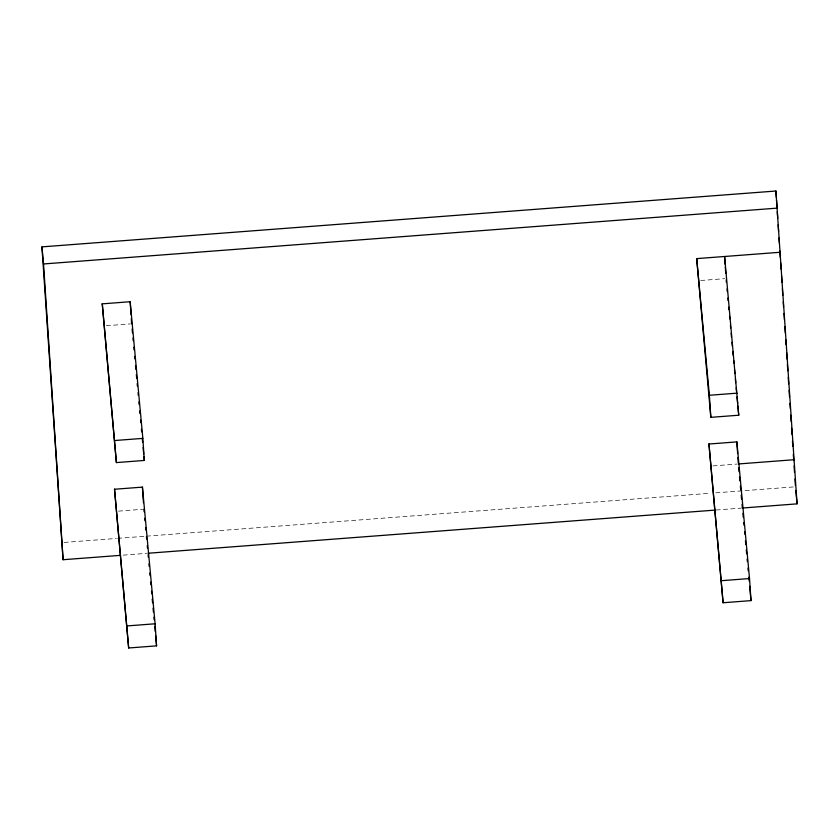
<?xml version="1.0" encoding="UTF-8"?>
<svg xmlns="http://www.w3.org/2000/svg" width="839" height="839" viewBox="0 0 839 839"><rect width="100%" height="100%" fill="white"/><g stroke="black" fill="none" stroke-linecap="round" stroke-linejoin="round"><path stroke-width="0.63" stroke-dasharray="4.2 3.15" d="M106.259 325.731L130.37 323.896M700.691 280.499L724.791 278.663M118.519 511.129L142.62 509.294M712.951 465.897L737.051 464.061M64.11 542.434L116.348 538.46M117.659 538.355L145.084 536.268M146.385 536.173L710.581 493.238M715.803 492.839L794.155 486.882M123.155 555.145L146.668 553.352M716.076 510.018L740.889 508.13"/><path stroke-width="1.26" d="M120.543 555.345L63.082 559.718L41.95 246.876L775.918 191.019L797.05 503.861L742.2 508.035M41.95 246.876L43.534 263.96L777.501 208.103M102.264 303.854L130.171 301.725L142.85 438.388L144.308 460.454L116.401 462.583L102.264 303.854L116.401 462.583M725.116 264.285L724.602 256.493L738.74 415.221L710.832 417.34L696.695 258.611L780.417 252.245M114.943 440.506L142.85 438.388M696.695 258.611L709.375 395.274L737.282 393.145M114.524 489.252L142.431 487.123L155.11 623.786L156.568 645.862L128.661 647.981L114.524 489.252L128.661 647.981M708.955 444.02L736.862 441.891L749.531 578.553L750.999 600.619L723.092 602.748L708.955 444.02L723.092 602.748M738.32 463.967L794.134 459.72M147.968 553.258L714.776 510.122M127.203 625.915L155.11 623.786M721.624 580.672L749.531 578.553M795.802 490.437L797.05 503.861M726.186 279.869L726.427 282.47M727.025 288.973L727.266 291.573M727.874 298.086L728.116 300.687M728.724 307.2L728.965 309.801M729.563 316.303L729.804 318.914M730.412 325.417L730.654 328.018M731.136 333.23L731.493 337.131M731.975 342.333L732.342 346.245M732.825 351.447L733.192 355.348M733.674 360.56L733.915 363.161M734.513 369.663L734.88 373.575M735.363 378.777L735.719 382.678M736.202 387.891L736.569 391.792M737.051 397.004L737.659 403.507M737.901 406.107L738.74 415.221M738.677 467.868L739.044 471.77M739.526 476.982L739.883 480.883M740.365 486.085L740.732 489.997M741.215 495.199L741.582 499.1M742.064 504.312L742.421 508.214M742.903 513.426L743.27 517.327M743.753 522.529L743.994 525.13M744.592 531.643L744.833 534.244M745.441 540.756L745.808 544.658M746.291 549.86L746.647 553.771M747.13 558.973L747.371 561.574M747.979 568.087L748.22 570.688M748.818 577.19L749.185 581.102M749.667 586.304L750.999 600.619M132.122 329.003L132.478 332.905M132.961 338.117L133.202 340.718M133.81 347.231L134.051 349.832M134.649 356.334L134.89 358.935M135.499 365.447L135.855 369.349M136.338 374.561L136.705 378.462M137.187 383.664L137.428 386.276M138.036 392.778L138.278 395.379M138.875 401.891L139.117 404.492M139.725 410.995L139.966 413.606M140.564 420.108L140.805 422.709M141.413 429.222L141.655 431.823M142.263 438.336L142.62 442.237M143.102 447.439L143.71 453.951M143.951 456.552L144.308 460.454M143.888 509.2L144.13 511.8M144.738 518.313L144.979 520.914M145.577 527.416L145.818 530.028M146.426 536.53L146.668 539.131M147.265 545.644L147.507 548.245M148.115 554.757L148.356 557.358M148.954 563.86L149.195 566.461M149.803 572.974L150.045 575.575M150.653 582.088L150.894 584.689M151.492 591.191L151.733 593.802M152.216 599.004L152.583 602.905M153.065 608.118L153.422 612.019M153.904 617.221L154.145 619.832M154.754 626.334L155.236 631.536M155.603 635.448L156.568 645.862M775.918 191.019L776.348 197.532M776.515 200.143L776.945 206.656M777.292 211.868L777.722 218.381M778.152 224.894L778.592 231.407M779.022 237.919L779.358 243.132M779.882 250.955L780.312 257.468M780.658 262.68L781.088 269.193M781.518 275.706L781.948 282.219M782.378 288.731L782.808 295.255M783.238 301.767L783.584 306.98M784.014 313.492L784.444 320.005M784.874 326.518L785.304 333.031M785.734 339.554L786.08 344.766M786.594 352.579L787.024 359.092M787.37 364.304L787.8 370.817M788.23 377.33L788.66 383.853M789.09 390.366L789.52 396.878M789.95 403.391L790.296 408.603M790.726 415.116L791.156 421.629M791.586 428.152L792.016 434.665M792.456 441.178L792.792 446.39M793.316 454.203L793.746 460.716M794.093 465.928L794.523 472.441M794.953 478.964L795.382 485.477M725.295 266.875L725.725 273.367M736.862 441.891L737.628 453.574M737.89 457.475L738.236 462.667M709.375 395.274L710.832 417.34M130.171 301.725L131.031 314.709M131.293 318.61L131.629 323.802M142.431 487.123L143.459 502.708M43.534 263.96L63.082 559.718"/></g></svg>
